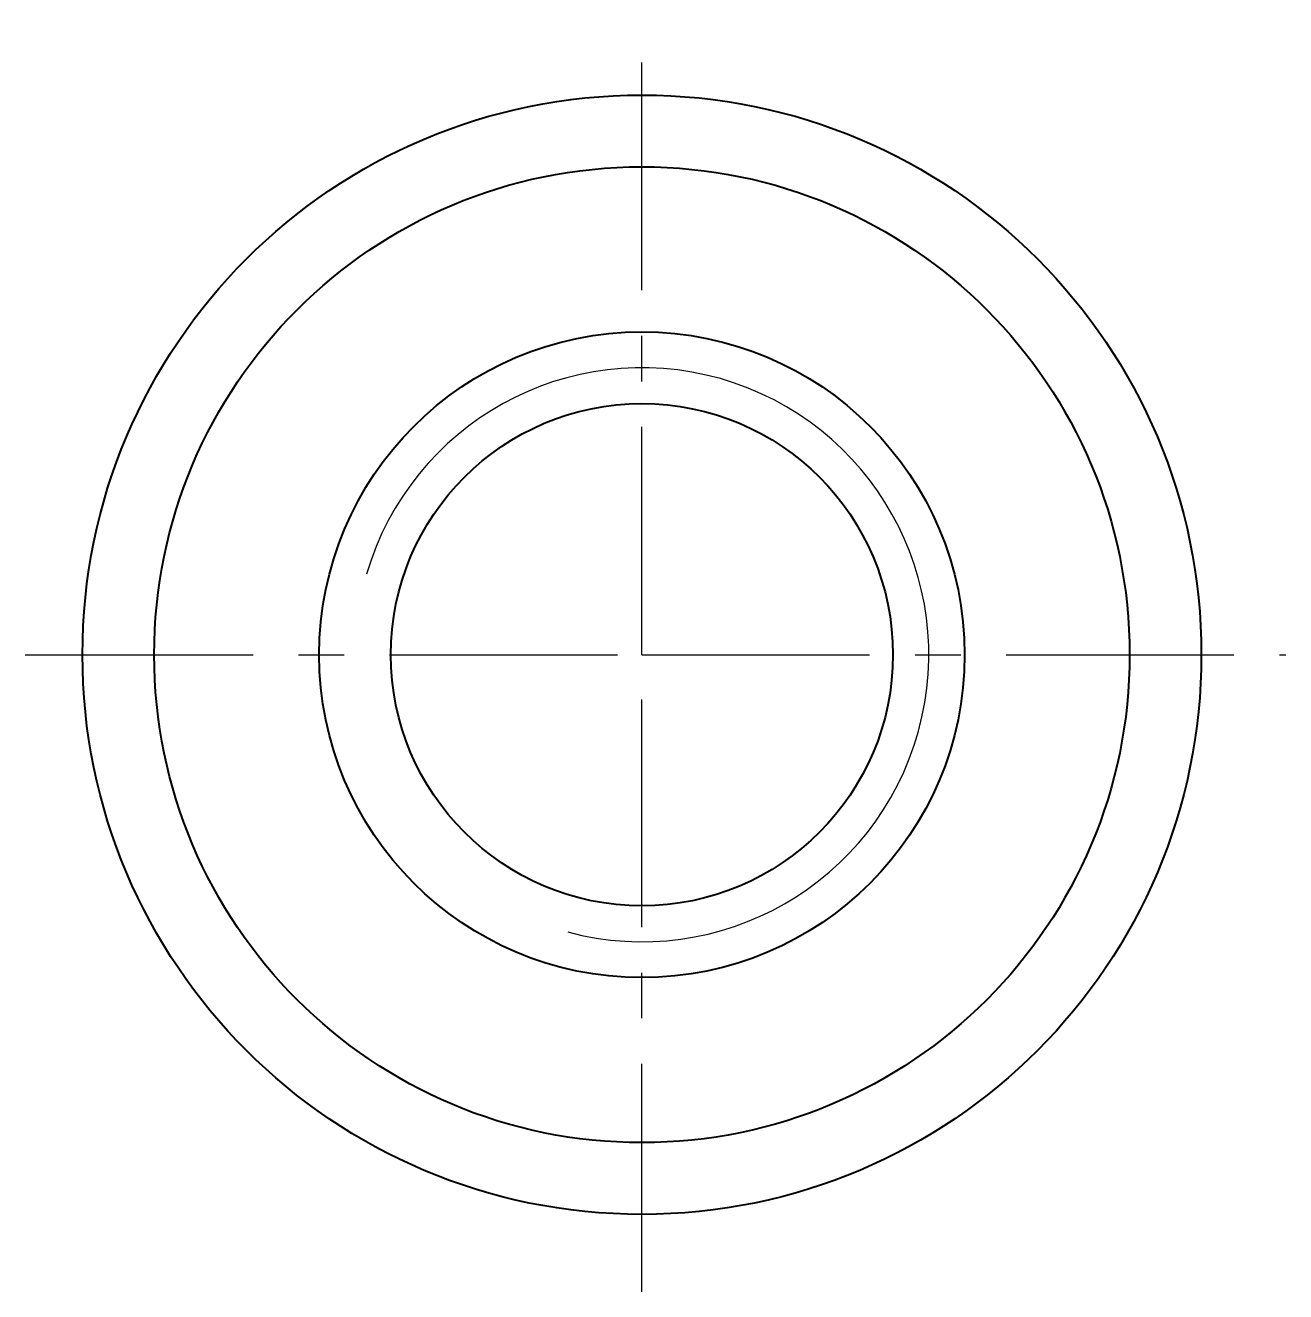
# Model space of a CAD drawing. Header units: millimetres. Extents: x 448 to 732, y 546 to 677.
# Drawn here: x 448.02 to 491.96, y 633.32 to 677.45 of the extents above.
import ezdxf

# ---------------------------------------------------------------- set-up
doc = ezdxf.new("R2010")
doc.units = ezdxf.units.MM
doc.linetypes.add('CENTER', pattern=[50.8, 31.75, -6.35, 6.35, -6.35])
doc.layers.add('Bord', color=1, linetype='Continuous')
doc.layers.add('Cen', color=5, linetype='CENTER')
doc.layers.add('Con', color=6, linetype='Continuous', lineweight=40)

msp = doc.modelspace()

# ---------------------------------------------------------------- linework, layer by layer
at = {"layer": 'Bord', "linetype": 'Continuous'}
msp.add_arc((469.51582, 655.51648), 10, 255, 163.687855, dxfattribs=at)
at = {"layer": 'Cen', "linetype": 'CENTER', "ltscale": 0.25}
for points in [[(469.51582, 633.3232), (469.51582, 655.51648), (469.51582, 677.44638)], [(448.02234, 655.51648), (469.51582, 655.51648), (491.95615, 655.51648)]]:
    msp.add_lwpolyline(points, dxfattribs=at)
at = {"layer": 'Con', "linetype": 'Continuous'}
for radius in [19.5, 17, 11.25, 8.75]:
    msp.add_circle((469.51582, 655.51648), radius, dxfattribs=at)

doc.saveas('drawing.dxf')
